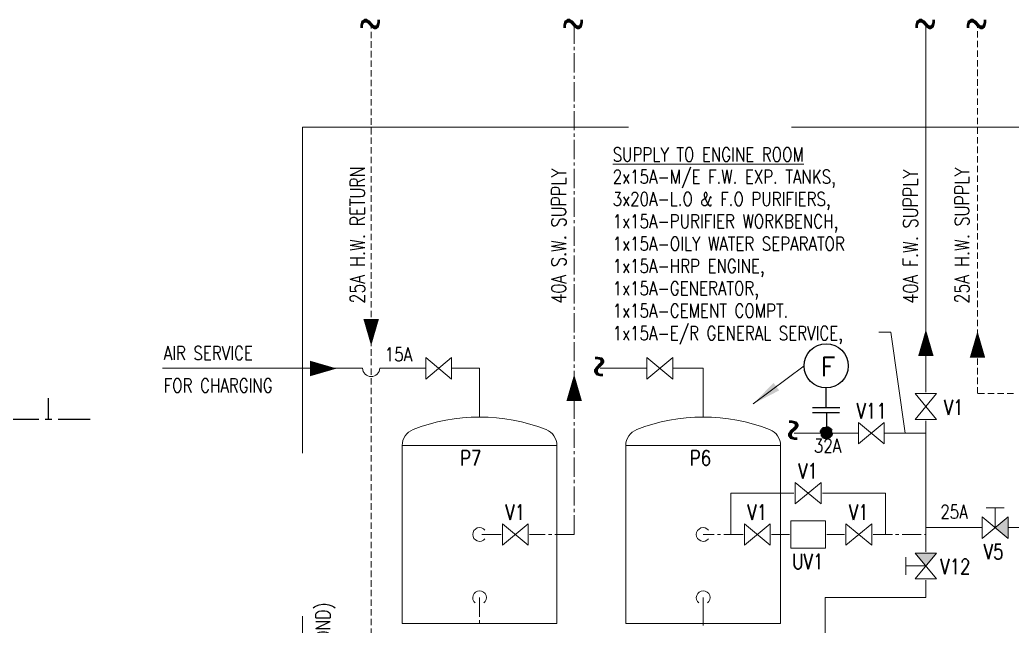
# Model space of a CAD drawing. Extents: x 475189 to 476029, y 1007718 to 1008015.
# Drawn here: x 475842.3 to 475919.6, y 1007851.8 to 1007899.1 of the extents above; entities that cross this region are included whole.
import ezdxf
from ezdxf.enums import TextEntityAlignment as Align

# ---------------------------------------------------------------- set-up
doc = ezdxf.new("R2010")
doc.units = 0
doc.header["$LTSCALE"] = 2
doc.header["$MEASUREMENT"] = 0
for name, pattern in [('CENTER', [2, 1.25, -0.25, 0.25, -0.25]), ('CENTER2', [1.125, 0.75, -0.125, 0.125, -0.125]), ('DASHDOT', [38.1, 12.7, -6.35, 12.7, -6.35]), ('HIDDEN', [0.375, 0.25, -0.125]), ('PHANTOM', [2.5, 1.25, -0.25, 0.25, -0.25, 0.25, -0.25])]:
    doc.linetypes.add(name, pattern=pattern)
doc.layers.get('0').update_dxf_attribs({"linetype": 'CONTINUOUS', "lineweight": 0})
doc.layers.add('ballast', color=1, linetype='HIDDEN')
doc.layers.add('Frame', color=243, linetype='CONTINUOUS')
doc.layers.add('R.B', color=6, linetype='CONTINUOUS', lineweight=0)
doc.layers.add('TEXT', color=1, linetype='CONTINUOUS', lineweight=0)
doc.styles.add('ROMANS', font='ROMANS.SHX')
doc.styles.add('SEDS_Romans', font='romans.shx')
doc.styles.add('XT03_5', font='romans', dxfattribs={"width": 0.6, "height": 87.5})
doc.dimstyles.new('S1', dxfattribs={"dimtxt": 2, "dimasz": 2, "dimexe": 0.6, "dimexo": 0.7, "dimgap": 0.5, "dimtad": 1, "dimdec": 0, "dimtxsty": 'ROMANS', "dimcen": 0, "dimclrd": 1, "dimclre": 1, "dimclrt": 1, "dimadec": 0, "dimazin": 0, "dimtfac": 1, "dimtdec": 0, "dimtmove": 0, "dimatfit": 3, "dimfxl": 1, "dimlwd": -1, "dimlwe": -1, "dimarcsym": 1})

# ---------------------------------------------------------------- blocks, each defined once
blk = doc.blocks.new('EXISTING')
at = {"color": 8, "linetype": 'HIDDEN'}
blk.add_line((475869.658, 1007848.144), (475869.658, 1007898.702), dxfattribs=at)
at = {"color": 8, "linetype": 'CENTER2'}
for p, q in [((475885.473, 1007858.961), (475885.473, 1007898.702)), ((475879.775, 1007858.961), (475878.102, 1007858.961)), ((475885.473, 1007858.961), (475882, 1007858.961)), ((475898.634, 1007858.961), (475895.525, 1007858.961)), ((475902.253, 1007858.961), (475900.859, 1007858.961)), ((475905.148, 1007858.961), (475906.542, 1007858.961)), ((475908.767, 1007858.961), (475912.874, 1007858.961)), ((475878.102, 1007854.041), (475878.102, 1007851.87))]:
    blk.add_line(p, q, dxfattribs=at)
at = {"color": 8, "linetype": 'DASHDOT'}
blk.add_line((475864.297, 1007890.704), (475864.297, 1007822.851), dxfattribs=at)
at = {"color": 8}
for p, q in [((475912.874, 1007857.62), (475912.874, 1007867.821)), ((475872.071, 1007852.031), (475872.071, 1007865.891)), ((475884.133, 1007865.891), (475884.133, 1007852.031)), ((475889.494, 1007852.031), (475889.494, 1007865.891)), ((475901.556, 1007865.891), (475901.556, 1007852.031)), ((475897.669, 1007862.177), (475897.669, 1007858.961)), ((475909.732, 1007862.177), (475909.732, 1007858.961)), ((475918.274, 1007859.51), (475918.274, 1007861.047)), ((475919.279, 1007858.659), (475917.269, 1007860.334)), ((475917.269, 1007858.659), (475919.279, 1007860.334)), ((475917.269, 1007858.659), (475917.269, 1007860.334)), ((475919.279, 1007858.659), (475919.279, 1007860.334)), ((475879.882, 1007858.123), (475879.882, 1007859.798)), ((475879.882, 1007858.123), (475881.892, 1007859.798)), ((475881.892, 1007858.123), (475879.882, 1007859.798)), ((475881.892, 1007858.123), (475881.892, 1007859.798)), ((475898.742, 1007858.123), (475898.742, 1007859.798)), ((475898.742, 1007858.123), (475900.752, 1007859.798)), ((475900.752, 1007858.123), (475898.742, 1007859.798)), ((475900.752, 1007858.123), (475900.752, 1007859.798)), ((475902.36, 1007860.033), (475902.36, 1007857.888)), ((475905.041, 1007860.033), (475905.041, 1007857.888)), ((475906.649, 1007858.123), (475906.649, 1007859.798)), ((475908.66, 1007858.123), (475906.649, 1007859.798)), ((475906.649, 1007858.123), (475908.66, 1007859.798)), ((475908.66, 1007858.123), (475908.66, 1007859.798)), ((475917.269, 1007859.497), (475912.874, 1007859.497)), ((475923.455, 1007859.497), (475919.279, 1007859.497)), ((475902.36, 1007857.888), (475905.041, 1007857.888)), ((475911.324, 1007855.818), (475911.324, 1007857.2)), ((475913.711, 1007857.514), (475912.036, 1007857.514)), ((475913.711, 1007855.503), (475912.036, 1007857.514)), ((475913.711, 1007857.514), (475912.036, 1007855.503)), ((475912.86, 1007856.509), (475911.324, 1007856.509)), ((475913.711, 1007855.503), (475912.036, 1007855.503)), ((475912.874, 1007854.056), (475912.874, 1007855.398)), ((475895.525, 1007854.041), (475895.525, 1007851.87)), ((475905.016, 1007836.008), (475905.016, 1007854.056)), ((475884.133, 1007852.031), (475872.071, 1007852.031)), ((475901.556, 1007852.031), (475889.494, 1007852.031))]:
    blk.add_line(p, q, dxfattribs=at)
at = {"color": 8, "linetype": 'Continuous'}
blk.add_line((475905.016, 1007854.056), (475912.874, 1007854.056), dxfattribs=at)
at = {"color": 8}
for centre, start, end in [((475878.102, 1007858.961), 38.68219, 321.31781), ((475895.525, 1007858.961), 38.68219, 321.31781), ((475878.102, 1007854.041), 308.68219, 231.31781), ((475895.525, 1007854.041), 308.68219, 231.31781)]:
    blk.add_arc(centre, 0.536, start, end, dxfattribs=at)
for points in [[(475919.279, 1007858.659), (475918.274, 1007859.497), (475919.279, 1007860.334)], [(475913.711, 1007857.514), (475912.874, 1007856.509), (475912.036, 1007857.514)]]:
    blk.add_solid(points, dxfattribs=at)
at = {"color": 8, "style": 'ROMANS', "width": 0.8}
for s, p in [('V5', (475917.381, 1007857.03)), ('UV1', (475902.462, 1007856.267)), ('V12', (475913.998, 1007855.875))]:
    blk.add_text(s, height=1.1794, dxfattribs=at).set_placement(p)
blk.add_text('SEA MAIN (B/T ENG., E.FIRE P/P & A/C COND)', height=1.12581, rotation=90, dxfattribs=at).set_placement((475866.476, 1007824.416))
at = {"color": 8, "linetype": 'ByBlock', "style": 'ROMANS'}
for tag, height, width, p in [('DIRECTION', 0.536, 0.85, (475672.394, 1007828.239)), ('DN', 1.072, 0.708333, (475752.552, 1007802.238))]:
    blk.add_attdef(tag, text='', height=height, dxfattribs=dict(at, width=width)).set_placement(p, align=Align.MIDDLE_RIGHT)
at = {"color": 8, "style": 'XT03_5', "text_generation_flag": 4, "width": 0.6, "flags": 9}
for p, rotation in [((475706.595, 1007775.576), 270), ((475708.817, 1007766.103), 90)]:
    blk.add_attdef('KEYWORD', p, '', height=0.0375, rotation=rotation, dxfattribs=at)
at = {"color": 8, "style": 'XT03_5', "width": 0.6, "flags": 9}
for p, rotation in [((475708.817, 1007775.576), 270), ((475706.595, 1007766.103), 90)]:
    blk.add_attdef('KEYWORD', p, '', height=0.0375, rotation=rotation, dxfattribs=at)
at = {"layer": 'TEXT', "color": 8, "style": 'ROMANS', "width": 0.85, "flags": 8}
blk.add_attdef('WTD', text='', height=1.072, rotation=180, dxfattribs=at).set_placement((475705.173, 1007794.2), align=Align.MIDDLE_CENTER)
blk.add_attdef('WTD', text='', height=1.072, dxfattribs=at).set_placement((475731.4, 1007752.462), align=Align.MIDDLE_CENTER)
blk = doc.blocks.new('A$C72DB4BAD')
at = {"layer": 'TEXT'}
blk.add_leader([(-3.265, -2.971), (0, 0)], dimstyle='S1', override={"dimgap": 0.5, "dimtad": 0}, dxfattribs=at)
blk = doc.blocks.new('A$C2ADF06E2')
at = {"xscale": -1, "rotation": 259.0887627137698}
blk.add_blockref('A$C72DB4BAD', (0, 0), dxfattribs=at)

msp = doc.modelspace()

# ---------------------------------------------------------------- hatches: boundary and pattern name
at = {"layer": 'ballast'}
h = msp.add_hatch(color=1, dxfattribs=at)
h.dxf.hatch_style = 1
edge = h.paths.add_edge_path()
edge.add_arc((475905.121, 1007866.894), 0.472, 0, 360)

# ---------------------------------------------------------------- linework, layer by layer
at = {"color": 8}
for p, q in [((475912.874, 1007870.046), (475912.874, 1007898.702)), ((475875.923, 1007871.077), (475873.912, 1007872.752)), ((475873.912, 1007871.077), (475875.923, 1007872.752)), ((475873.912, 1007871.077), (475873.912, 1007872.752)), ((475875.923, 1007871.077), (475875.923, 1007872.752)), ((475893.149, 1007871.077), (475891.139, 1007872.752)), ((475891.139, 1007871.077), (475893.149, 1007872.752)), ((475891.139, 1007871.077), (475891.139, 1007872.752)), ((475893.149, 1007871.077), (475893.149, 1007872.752)), ((475895.522, 1007870.988), (475895.525, 1007870.986)), ((475913.711, 1007869.938), (475912.036, 1007869.938)), ((475913.711, 1007869.938), (475912.036, 1007867.928)), ((475913.711, 1007867.928), (475912.036, 1007869.938)), ((475913.711, 1007867.928), (475912.036, 1007867.928)), ((475907.619, 1007866.018), (475907.619, 1007867.694)), ((475907.619, 1007866.018), (475909.63, 1007867.694)), ((475909.63, 1007866.018), (475907.619, 1007867.694)), ((475909.63, 1007866.018), (475909.63, 1007867.694)), ((475872.071, 1007865.891), (475884.133, 1007865.891)), ((475889.494, 1007865.891), (475901.556, 1007865.891)), ((475902.695, 1007861.34), (475902.695, 1007863.015)), ((475902.695, 1007861.34), (475904.706, 1007863.015)), ((475904.706, 1007861.34), (475902.695, 1007863.015)), ((475904.706, 1007861.34), (475904.706, 1007863.015)), ((475917.583, 1007861.047), (475918.965, 1007861.047)), ((475902.36, 1007860.033), (475905.041, 1007860.033))]:
    msp.add_line(p, q, dxfattribs=at)
at = {"color": 8, "linetype": 'HIDDEN'}
for p, q in [((475916.895, 1007869.938), (475916.895, 1007898.702)), ((475919.702, 1007869.938), (475916.895, 1007869.938))]:
    msp.add_line(p, q, dxfattribs=at)
at = {"color": 8, "linetype": 'DASHDOT'}
msp.add_line((475864.297, 1007890.704), (475936.981, 1007890.704), dxfattribs=at)
at = {"color": 8, "linetype": 'Continuous'}
for p, q in [((475868.988, 1007871.917), (475853.401, 1007871.917)), ((475873.912, 1007871.917), (475870.328, 1007871.917)), ((475878.098, 1007871.917), (475875.923, 1007871.917)), ((475878.098, 1007868.114), (475878.098, 1007871.917)), ((475891.139, 1007871.917), (475887.49, 1007871.917)), ((475895.522, 1007871.917), (475893.149, 1007871.917)), ((475895.522, 1007871.917), (475895.525, 1007871.914)), ((475895.525, 1007868.114), (475895.525, 1007871.914)), ((475907.619, 1007866.856), (475902.609, 1007866.856)), ((475912.874, 1007866.856), (475909.63, 1007866.856)), ((475902.588, 1007862.177), (475897.669, 1007862.177)), ((475909.732, 1007862.177), (475904.813, 1007862.177))]:
    msp.add_line(p, q, dxfattribs=at)
at = {"color": 8}
for points in [[(475869.658, 1007873.666, 0, 1.206, 0), (475869.658, 1007875.746, 1.206, 1.206, 0)], [(475912.874, 1007874.946, 0, 1.206, 0), (475912.874, 1007872.866, 1.206, 1.206, 0)], [(475916.895, 1007874.813, 0, 1.206, 0), (475916.895, 1007872.733, 1.206, 1.206, 0)], [(475866.976, 1007871.896, 0, 1.206, 0), (475864.896, 1007871.896, 1.206, 1.206, 0)], [(475885.473, 1007871.449, 0, 1.206, 0), (475885.473, 1007869.369, 1.206, 1.206, 0)]]:
    msp.add_lwpolyline(points, format="xyseb", dxfattribs=at)
msp.add_lwpolyline([(475911.252, 1007866.856), (475910.156, 1007874.722), (475909.213, 1007874.722)], dxfattribs=at)
for centre, radius, start, end in [((475869.658, 1007871.932), 0.67, 180, 0), ((475878.102, 1007853.874), 14.24, 68.67631, 111.32369), ((475895.525, 1007853.874), 14.24, 68.67631, 111.32369), ((475873.411, 1007865.891), 1.34, 111.32369, 180), ((475882.793, 1007865.891), 1.34, 0, 68.67631), ((475890.834, 1007865.891), 1.34, 111.32369, 180), ((475900.216, 1007865.891), 1.34, 0, 68.67631)]:
    msp.add_arc(centre, radius, start, end, dxfattribs=at)
at = {"layer": 'ballast', "linetype": 'PHANTOM', "ltscale": 1.5}
for p, q in [((475905.104, 1007868.849), (475905.104, 1007870.38)), ((475905.121, 1007868.456), (475905.121, 1007866.924))]:
    msp.add_line(p, q, dxfattribs=at)
at = {"layer": 'ballast', "color": 1, "linetype": 'Continuous', "ltscale": 10}
for p, q in [((475904.05, 1007868.849), (475906.159, 1007868.849)), ((475904.05, 1007868.456), (475906.138, 1007868.456))]:
    msp.add_line(p, q, dxfattribs=at)
msp.add_circle((475905.104, 1007872.1), 1.72, dxfattribs=at)
at = {"layer": 'ballast', "color": 1}
msp.add_circle((475905.121, 1007866.894), 0.472, dxfattribs=at)
at = {"layer": 'Frame', "color": 8}
msp.add_line((475844.518, 1007867.911), (475844.518, 1007869.585), dxfattribs=at)
at = {"layer": 'Frame', "color": 8, "linetype": 'CENTER'}
msp.add_line((475847.768, 1007867.911), (475660.083, 1007867.911), dxfattribs=at)

# ---------------------------------------------------------------- block references
at = {"layer": 'ballast', "xscale": 1.119270644916098, "yscale": 1.119270644916098, "zscale": 1.119270644916098}
msp.add_blockref('A$C2ADF06E2', (475903.384, 1007872.1), dxfattribs=at)
at = {"layer": 'R.B'}
msp.add_blockref('EXISTING', (0, 0), dxfattribs=at)

# ---------------------------------------------------------------- texts
at = {"color": 8, "style": 'ROMANS', "width": 0.8}
for s, height, p in [('~', 2.144, (475868.715, 1007897.843)), ('~', 2.144, (475884.53, 1007897.843)), ('~', 2.144, (475911.949, 1007897.843)), ('~', 2.144, (475915.951, 1007897.843)), ('%%USUPPLY TO ENGINE ROOM', 1.0722, (475888.473, 1007888.04)), ('2x15A-M/E F.W. EXP. TANKS,', 1.0722, (475888.473, 1007886.304)), ('3x20A-L.O & F.O PURIFIERS,', 1.0722, (475888.473, 1007884.569)), ('1x15A-PURIFIER WORKBENCH,', 1.0722, (475888.473, 1007882.833)), ('1x15A-OILY WATER SEPARATOR', 1.0722, (475888.473, 1007881.084)), ('1x15A-HRP ENGINE,', 1.0722, (475888.473, 1007879.348)), ('1x15A-GENERATOR,', 1.0722, (475888.473, 1007877.612)), ('1x15A-CEMENT COMPT.', 1.0722, (475888.473, 1007875.864)), ('1x15A-E/R GENERAL SERVICE,', 1.0722, (475888.473, 1007874.116)), ('AIR SERVICE', 1.0722, (475853.495, 1007872.563)), ('15A', 1.0722, (475870.718, 1007872.458)), ('FOR CHARGING', 1.0722, (475853.495, 1007870.038)), ('V1', 1.1794, (475914.275, 1007868.279)), ('V11', 1.1794, (475907.476, 1007868.003)), ('32A', 1.0722, (475904.144, 1007865.34)), ('P7', 1.1794, (475876.587, 1007864.328)), ('P6', 1.1794, (475894.484, 1007864.328)), ('V1', 1.1794, (475902.925, 1007863.324)), ('V1', 1.1794, (475880.112, 1007860.108)), ('V1', 1.1794, (475898.971, 1007860.108)), ('V1', 1.1794, (475906.879, 1007860.108)), ('25A', 1.0722, (475914, 1007860.194))]:
    msp.add_text(s, height=height, dxfattribs=at).set_placement(p)
for s, height, rotation, p in [('25A H.W. RETURN', 1.12581, 90, (475869.157, 1007876.963)), ('40A S.W. SUPPLY', 1.12581, 90, (475884.838, 1007876.963)), ('40A F.W. SUPPLY', 1.12581, 90, (475912.238, 1007876.963)), ('25A H.W. SUPPLY', 1.12581, 90, (475916.259, 1007876.963)), ('~', 2.144, 270, (475886.487, 1007872.959)), ('~', 2.144, 270, (475901.618, 1007867.978))]:
    msp.add_text(s, height=height, rotation=rotation, dxfattribs=at).set_placement(p)
at = {"layer": 'ballast', "color": 1, "lineweight": 0, "insert": (475905.247, 1007872.042), "char_height": 1.5, "width": 8.68401, "attachment_point": 5, "style": 'SEDS_Romans'}
msp.add_mtext('F', dxfattribs=at)

doc.saveas('drawing.dxf')
